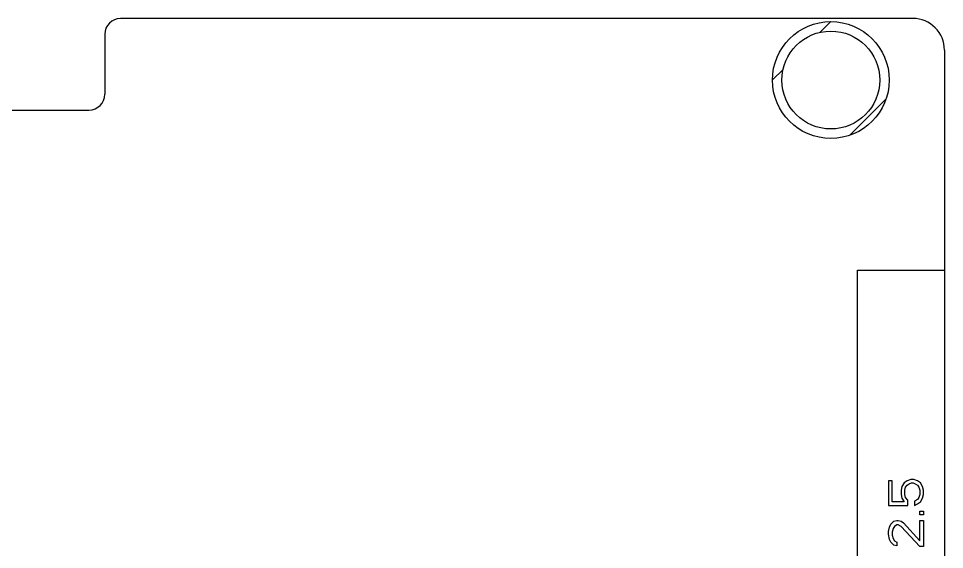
# Model space of a CAD drawing. Header units: millimetres. Extents: x 0 to 594, y 0 to 420.
# Drawn here: x 427.6 to 486.3, y 289.9 to 323.6 of the extents above; entities that cross this region are included whole.
import ezdxf

# ---------------------------------------------------------------- set-up
doc = ezdxf.new("R2010")
doc.units = ezdxf.units.MM
doc.header["$LTSCALE"] = 32.67
doc.layers.add('ASSEM_MEM', color=7, linetype='CONTINUOUS')

msp = doc.modelspace()

# ---------------------------------------------------------------- linework, layer by layer
at = {"layer": 'ASSEM_MEM', "color": 7, "linetype": 'CONTINUOUS'}
for p, q in [((484.262, 323.602), (434.062, 323.602)), ((478.384, 322.726), (479.059, 323.402)), ((433.062, 322.602), (433.062, 318.802)), ((486.262, 321.602), (486.262, 307.657)), ((475.362, 319.705), (476.037, 320.38)), ((480.258, 316.2), (482.563, 318.505)), ((422.062, 317.802), (432.062, 317.802)), ((480.762, 270.01), (480.762, 307.657)), ((480.762, 307.657), (486.262, 307.657)), ((486.262, 307.657), (486.262, 282.252)), ((482.724, 294.302), (482.724, 292.743)), ((482.958, 294.302), (482.724, 294.302)), ((482.958, 292.972), (482.958, 294.302)), ((483.567, 293.935), (483.52, 293.706)), ((483.707, 294.164), (483.567, 293.935)), ((483.895, 294.302), (483.707, 294.164)), ((483.801, 293.889), (483.895, 294.027)), ((484.129, 294.393), (483.895, 294.302)), ((483.895, 294.027), (484.035, 294.118)), ((484.035, 294.118), (484.175, 294.164)), ((484.316, 294.393), (484.129, 294.393)), ((484.175, 294.164), (484.269, 294.164)), ((484.269, 294.164), (484.409, 294.118)), ((484.55, 294.302), (484.316, 294.393)), ((484.409, 294.118), (484.55, 294.027)), ((484.737, 294.164), (484.55, 294.302)), ((484.55, 294.027), (484.644, 293.889)), ((484.878, 293.935), (484.737, 294.164)), ((484.924, 293.706), (484.878, 293.935)), ((483.52, 293.706), (483.52, 293.431)), ((483.52, 293.431), (483.567, 293.202)), ((483.754, 293.706), (483.801, 293.889)), ((483.754, 293.431), (483.754, 293.706)), ((483.801, 293.247), (483.754, 293.431)), ((484.644, 293.889), (484.69, 293.706)), ((484.69, 293.431), (484.644, 293.247)), ((484.69, 293.706), (484.69, 293.431)), ((484.878, 293.202), (484.924, 293.431)), ((484.924, 293.431), (484.924, 293.706)), ((482.724, 292.743), (483.941, 292.743)), ((483.707, 292.972), (482.958, 292.972)), ((483.567, 293.202), (483.707, 292.972)), ((483.941, 293.064), (483.801, 293.247)), ((483.941, 292.743), (483.941, 293.064)), ((484.55, 293.11), (484.363, 293.018)), ((484.363, 293.018), (484.363, 292.743)), ((484.363, 292.743), (484.55, 292.835)), ((484.644, 293.247), (484.55, 293.11)), ((484.55, 292.835), (484.737, 292.972)), ((484.737, 292.972), (484.878, 293.202)), ((484.69, 292.147), (484.69, 292.377)), ((484.69, 292.377), (484.924, 292.377)), ((484.924, 292.147), (484.69, 292.147)), ((484.924, 292.377), (484.924, 292.147)), ((482.771, 291.368), (482.865, 291.552)), ((482.865, 291.552), (483.052, 291.735)), ((483.052, 291.735), (483.239, 291.781)), ((483.239, 291.781), (483.333, 291.781)), ((483.333, 291.781), (483.52, 291.735)), ((483.52, 291.735), (483.661, 291.643)), ((483.661, 291.643), (484.69, 290.497)), ((484.69, 290.497), (484.69, 291.781)), ((484.69, 291.781), (484.924, 291.781)), ((484.924, 291.781), (484.924, 290.131)), ((482.724, 291.093), (482.771, 291.368)), ((482.724, 290.91), (482.724, 291.093)), ((483.005, 291.277), (482.958, 291.047)), ((482.958, 291.047), (482.958, 290.864)), ((483.099, 291.414), (483.005, 291.277)), ((483.239, 291.506), (483.099, 291.414)), ((483.333, 291.506), (483.239, 291.506)), ((483.52, 291.414), (483.333, 291.506)), ((484.69, 290.131), (483.52, 291.414)), ((482.771, 290.589), (482.724, 290.91)), ((482.865, 290.406), (482.771, 290.589)), ((483.052, 290.222), (482.865, 290.406)), ((482.958, 290.864), (483.005, 290.635)), ((483.005, 290.635), (483.099, 290.497)), ((483.099, 290.497), (483.239, 290.406)), ((483.239, 290.406), (483.239, 290.177)), ((483.239, 290.177), (483.052, 290.222)), ((484.924, 290.131), (484.69, 290.131))]:
    msp.add_line(p, q, dxfattribs=at)
for radius in [3.7, 3.1]:
    msp.add_circle((479.062, 319.702), radius, dxfattribs=at)
for centre, radius, start, end in [((434.062, 322.602), 1, 90, 180), ((484.262, 321.602), 2, 0, 90), ((432.062, 318.802), 1, 270, 360)]:
    msp.add_arc(centre, radius, start, end, dxfattribs=at)

doc.saveas('drawing.dxf')
